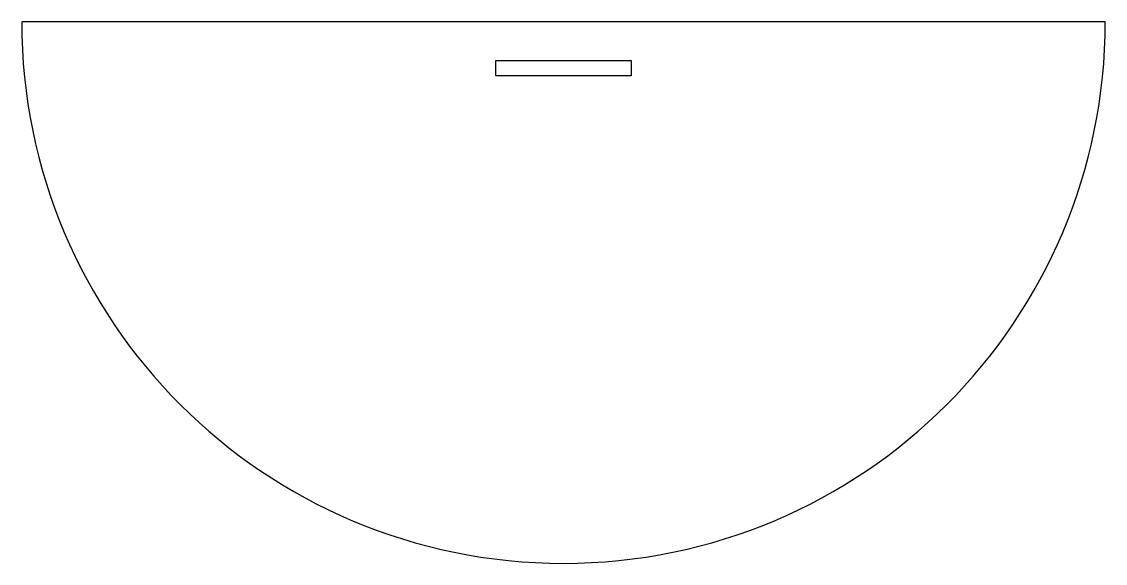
# Model space of a CAD drawing. Header units: millimetres. Extents: x -280 to 280, y -280 to 0.
import ezdxf

# ---------------------------------------------------------------- set-up
doc = ezdxf.new("R2010")
doc.units = ezdxf.units.MM
doc.layers.get('0').update_dxf_attribs({"linetype": 'CONTINUOUS'})

msp = doc.modelspace()

# ---------------------------------------------------------------- linework, layer by layer
msp.add_lwpolyline([(280, 0), (-280, 0, 1)], format="xyb", close=True)
msp.add_lwpolyline([(-35, -20), (35, -20), (35, -28), (-35, -28)], close=True)

doc.saveas('drawing.dxf')
